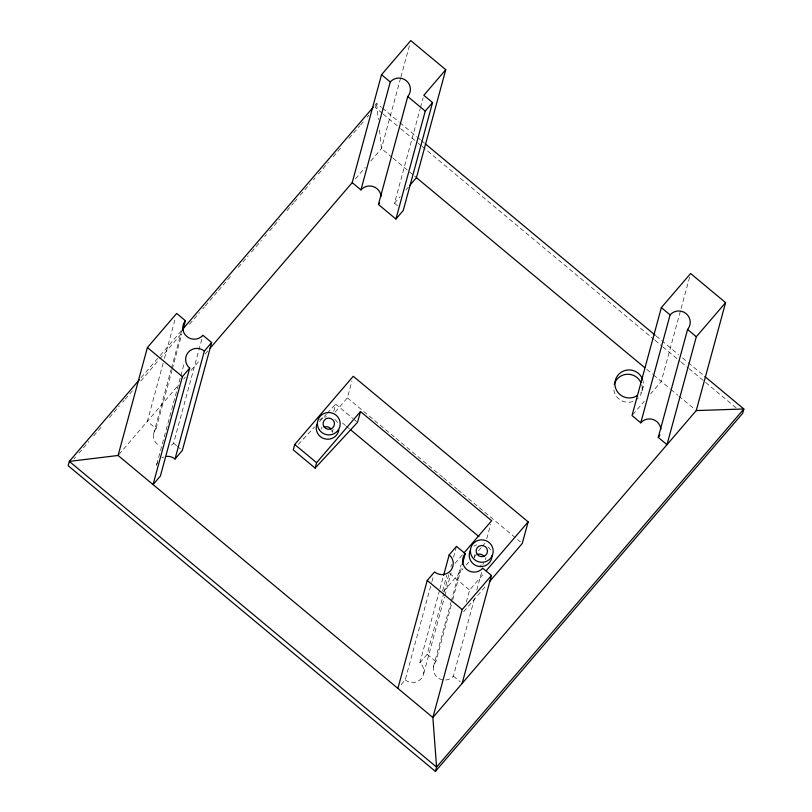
<?xml version="1.0" encoding="UTF-8"?>
<svg xmlns="http://www.w3.org/2000/svg" width="812" height="812" viewBox="0 0 812 812"><rect width="100%" height="100%" fill="white"/><g stroke="black" fill="none" stroke-linecap="round" stroke-linejoin="round"><path stroke-width="0.61" stroke-dasharray="4.06 3.04" d="M163.161 363.167L147.348 421.377L156.097 428.655A11.419 11.195 15.2 0 0 160.035 446.052M164.481 358.315L175.351 318.294M153.61 433.892L171.068 369.612M171.403 368.404L181.614 330.809M156.097 428.655L171.911 370.445M172.235 369.227L181.797 334.057M156.787 464.291L180.518 376.971M180.843 375.753L184.466 362.416M171.393 445.169A11.419 11.195 15.2 0 0 173.585 443.21L202.909 335.275M400.58 78.196L381.467 148.535L370.089 161.801M400.905 76.988L409.806 44.234M321.4 429.162L321.988 427M333.732 411.329L335.691 404.132L352.804 418.373M397.413 205.659L394.5 203.233L420.2 108.635M420.525 107.417L423.164 97.714M332.341 432.278L333.224 429.04M335.194 412.09L347.394 397.88L351.951 381.092M401.148 684.607L405.218 679.867L431.578 582.843M431.903 581.636L433.222 576.784M405.218 679.867A11.419 11.195 15.2 0 0 421.276 678.619A11.419 11.195 15.2 0 0 419.855 662.815L439.617 590.05M439.952 588.842L443.24 576.713M442.54 591.065L446.773 575.475M419.855 662.815L427.163 654.289L443.646 593.653M443.971 592.435L448.914 574.246M450.893 566.969L451.553 564.543M453.522 557.265L456.161 547.562M423.762 673.381L444.519 596.982M444.854 595.764L451.117 572.724M433.425 666.804L450.883 602.534M451.218 601.316L461.104 564.939M442.692 679.867A11.419 11.195 15.2 0 1 435.912 661.567L452.385 600.931M452.72 599.713L461.937 565.761M474.137 557.611L475.02 554.373M466.352 602.068L469.61 590.07L484.449 572.775M486.764 538.711L490.671 524.319M445.666 680.02A11.419 11.195 15.2 0 0 453.4 676.122L474.817 597.297M476.796 590.019L482.399 569.405M485.363 559.651L485.952 557.499M642.028 390.816L643.206 386.492M689.621 277.156L661.283 381.447L650.716 393.769M141.176 377.631L159.355 356.458M160.177 355.494L181.655 330.464M374.941 105.205L376.595 103.286L381.467 107.336M73.922 458.963L75.577 457.034M78.876 453.187L88.792 441.637M93.745 435.861L102.007 426.229M109.447 417.571L119.354 406.02M122.663 402.163L124.307 400.245M125.139 399.281L133.401 389.648M140.831 380.99L159.01 359.807M159.832 358.843L181.309 333.823M189.572 324.191L199.478 312.64M202.787 308.793L204.431 306.865M205.263 305.901L213.526 296.278M214.348 295.314L217.657 291.467M218.479 290.503L230.872 276.06M238.302 267.402L248.218 255.841M251.517 251.994L261.434 240.443M264.732 236.596L266.387 234.668M269.696 230.821L279.602 219.26M287.042 210.602L293.65 202.898M294.472 201.934L296.948 199.052M300.257 195.195L310.164 183.644M313.473 179.797L315.127 177.869M318.426 174.022L328.342 162.471M333.296 156.696L341.558 147.063M348.987 138.405L359.726 125.89M360.558 124.926L363.857 121.079M367.166 117.222L368.81 115.304M118.897 454.537L178.741 384.797M183.695 379.021L185.349 377.093M191.124 370.353L200.209 359.767M205.172 353.991L208.471 350.145M355.453 178.853L365.207 167.485M394.5 203.233L400.184 196.595M405.878 189.967L408.314 187.125M455.065 563.345L463.195 553.875M443.514 591.572L463.023 568.826M466.271 565.04L468.717 562.198M478.471 550.83L481.719 547.044M482.531 546.09L484.967 543.248M463.743 611.659L486.835 584.762M632.832 414.607L644.21 401.341M298.349 444.408L314.477 427.021M319.563 421.529L326.353 414.201M327.206 413.288L335.691 404.132M382.442 108.148L399.007 121.932M399.981 122.744L416.536 136.528M417.51 137.34L420.433 139.776M421.408 140.577L424.331 143.013M656.187 336.006L678.588 354.651M682.486 357.899L687.358 361.949M688.332 362.761L703.913 375.733M382.239 113.274L375.428 107.6L376.595 103.286L378.351 119.628M383.213 114.086L399.778 127.87M400.752 128.682L417.317 142.465M418.292 143.277L421.205 145.713M422.179 146.525L654.036 339.507M655.01 340.319L661.831 345.993M662.805 346.805L680.334 361.401M681.309 362.213L688.129 367.887M689.104 368.699L704.694 381.67M705.669 382.482L736.839 408.436M392.155 157.437L381.467 148.535L379.437 129.676M393.13 158.238L408.669 171.18M409.644 171.992L413.531 175.23M414.506 176.031L416.444 177.655M646.707 369.318L652.543 374.17M653.508 374.982L670.032 388.725M671.006 389.537L677.807 395.2M678.771 396.012L694.321 408.943M347.394 397.88L390.146 433.466M391.11 434.268L394.997 437.506M395.972 438.318L442.611 477.131M443.575 477.943L457.176 489.26M458.151 490.072L462.038 493.31M463.013 494.112L520.33 541.827M353.748 419.165L356.6 421.54M342.502 423.042L345.425 425.478M346.399 426.29L349.333 428.726M449.655 573.455L469.61 590.07M173.585 443.21L176.498 445.636M177.463 446.448L180.386 448.874M427.163 654.289L435.912 661.567M453.4 676.122L460.201 681.786M642.546 379.265A14.271 13.997 15.2 0 1 640.1 393.049M641.754 384.746A14.271 13.997 15.2 0 1 636.182 399.808M632.883 401.473A14.271 13.997 15.2 0 1 613.791 386.918M156.462 465.499A11.419 11.195 15.2 0 1 157.355 462.718M161.974 457.785A11.419 11.195 15.2 0 1 163.78 456.973M474.076 546.161A11.419 11.195 15.2 0 1 476.715 544.832M487.951 546.872A11.419 11.195 15.2 0 1 491.341 551.652M319.532 420.027A11.419 11.195 15.2 0 1 323.694 417.449M324.638 417.165A11.419 11.195 15.2 0 1 326.597 416.84M334.92 419.489A11.419 11.195 15.2 0 1 338.31 424.28M331.783 430.462A5.704 5.593 15.2 0 1 332.108 431.893M483.83 563.355A5.704 5.593 15.2 0 1 482.734 564.33M481.414 565A5.704 5.593 15.2 0 1 479.963 565.304M474.289 557.296A5.704 5.593 15.2 0 1 476.177 555.093"/><path stroke-width="1.22" d="M139.532 379.559L69.314 461.389L68.147 465.702L435.405 771.4L436.572 767.086L432.877 717.514L118.085 455.481L147.408 347.546L176.671 313.442L185.42 320.72A11.419 11.195 15.2 0 0 186.851 336.523A11.419 11.195 15.2 0 0 202.909 335.275L211.648 342.552L182.324 450.487L175.006 459.013A11.419 11.195 15.2 0 0 166.683 456.364M182.781 330.423L185.42 320.72M189.703 368.13L182.385 376.656L153.062 484.591L160.38 476.065L189.703 368.13A11.419 11.195 15.2 0 1 188.272 352.327A11.419 11.195 15.2 0 1 204.34 351.078L211.648 342.552M175.006 459.013L204.34 351.078M210.125 348.216L352.205 182.639L381.528 74.704L410.791 40.6L445.768 69.71L416.444 177.655L409.938 185.227M381.051 196.321A11.419 11.195 15.2 0 0 360.944 189.917L390.267 81.982L381.528 74.704M489.301 581.879L522.278 543.451L528.145 521.862L353.261 376.291L294.726 444.499L293.264 449.899L315.117 468.098L357.554 422.331L360.487 411.542L491.646 520.715L464.007 552.931M445.768 69.71L423.823 95.288L432.563 102.576L403.239 210.511L395.921 219.037L378.433 204.482L407.766 96.537A11.419 11.195 15.2 0 0 406.335 80.733A11.419 11.195 15.2 0 0 390.267 81.982M315.117 468.098L316.589 462.698L360.487 411.542M395.921 219.037L425.255 111.102L432.563 102.576M397.9 688.393L427.224 580.458L434.542 571.932A11.419 11.195 15.2 0 0 450.609 570.684A11.419 11.195 15.2 0 0 449.178 554.88L456.496 546.354L465.235 553.632A11.419 11.195 15.2 0 0 466.667 569.435A11.419 11.195 15.2 0 0 482.724 568.187L491.473 575.464L462.14 683.399M443.575 575.495L449.178 554.88M462.272 564.543L465.235 553.632M491.473 575.464L462.201 609.568L432.877 717.514L696.26 410.567L725.593 302.632L690.616 273.512L661.344 307.616L632.02 415.551L640.769 422.839A11.419 11.195 15.2 0 1 660.866 429.233M640.769 422.839L670.093 314.894L661.344 307.616M725.593 302.632L696.32 336.736L666.997 444.671L658.258 437.394L687.581 329.459A11.419 11.195 15.2 0 0 686.15 313.645A11.419 11.195 15.2 0 0 670.093 314.894M182.477 329.499L373.297 107.133M486.104 570.856L528.145 521.862M435.405 771.4L742.686 413.298L743.853 408.984L704.887 376.545M118.085 455.481L69.314 461.389L436.572 767.086L743.853 408.984L696.26 410.567M407.766 96.537L425.255 111.102M687.581 329.459L696.32 336.736M425.305 143.825L655.213 335.194M416.444 177.655L644.769 367.704M352.205 182.639L360.944 189.917M350.307 429.538L478.958 536.63M294.726 444.499L316.589 462.698M147.408 347.546L182.385 376.656M427.224 580.458L462.201 609.568M659.851 434.938A11.419 11.195 15.2 0 1 658.258 437.394M379.569 202.888A11.419 11.195 15.2 0 1 378.433 204.482M637.359 395.495A14.271 13.997 15.2 0 1 616.836 390.846A14.271 13.997 15.2 0 1 623.119 371.196A14.271 13.997 15.2 0 1 642.546 379.265M614.217 384.523A14.271 13.997 15.2 0 1 640.901 382.452M492.031 555.489A11.419 11.195 15.2 0 1 478.177 566.319A11.419 11.195 15.2 0 1 470.29 550.566M338.837 430.055A11.419 11.195 15.2 0 1 324.668 438.825A11.419 11.195 15.2 0 1 316.883 424.097M324.475 427.051A5.704 5.593 15.2 0 1 331.093 429.162M477.497 554.434A5.704 5.593 15.2 0 1 484.125 556.535M472.472 557.428A11.419 11.195 15.2 0 0 492.143 555.905A11.419 11.195 15.2 0 0 480.795 539.899A11.419 11.195 15.2 0 0 472.472 557.428M477.141 554.251A5.704 5.593 15.2 0 0 486.977 553.49A5.704 5.593 15.2 0 0 481.303 545.491A5.704 5.593 15.2 0 0 477.141 554.251M319.451 430.055A11.419 11.195 15.2 0 0 339.122 428.523A11.419 11.195 15.2 0 0 327.764 412.526A11.419 11.195 15.2 0 0 319.451 430.055M324.11 426.879A5.704 5.593 15.2 0 0 333.945 426.117A5.704 5.593 15.2 0 0 328.271 418.119A5.704 5.593 15.2 0 0 324.11 426.879"/></g></svg>
